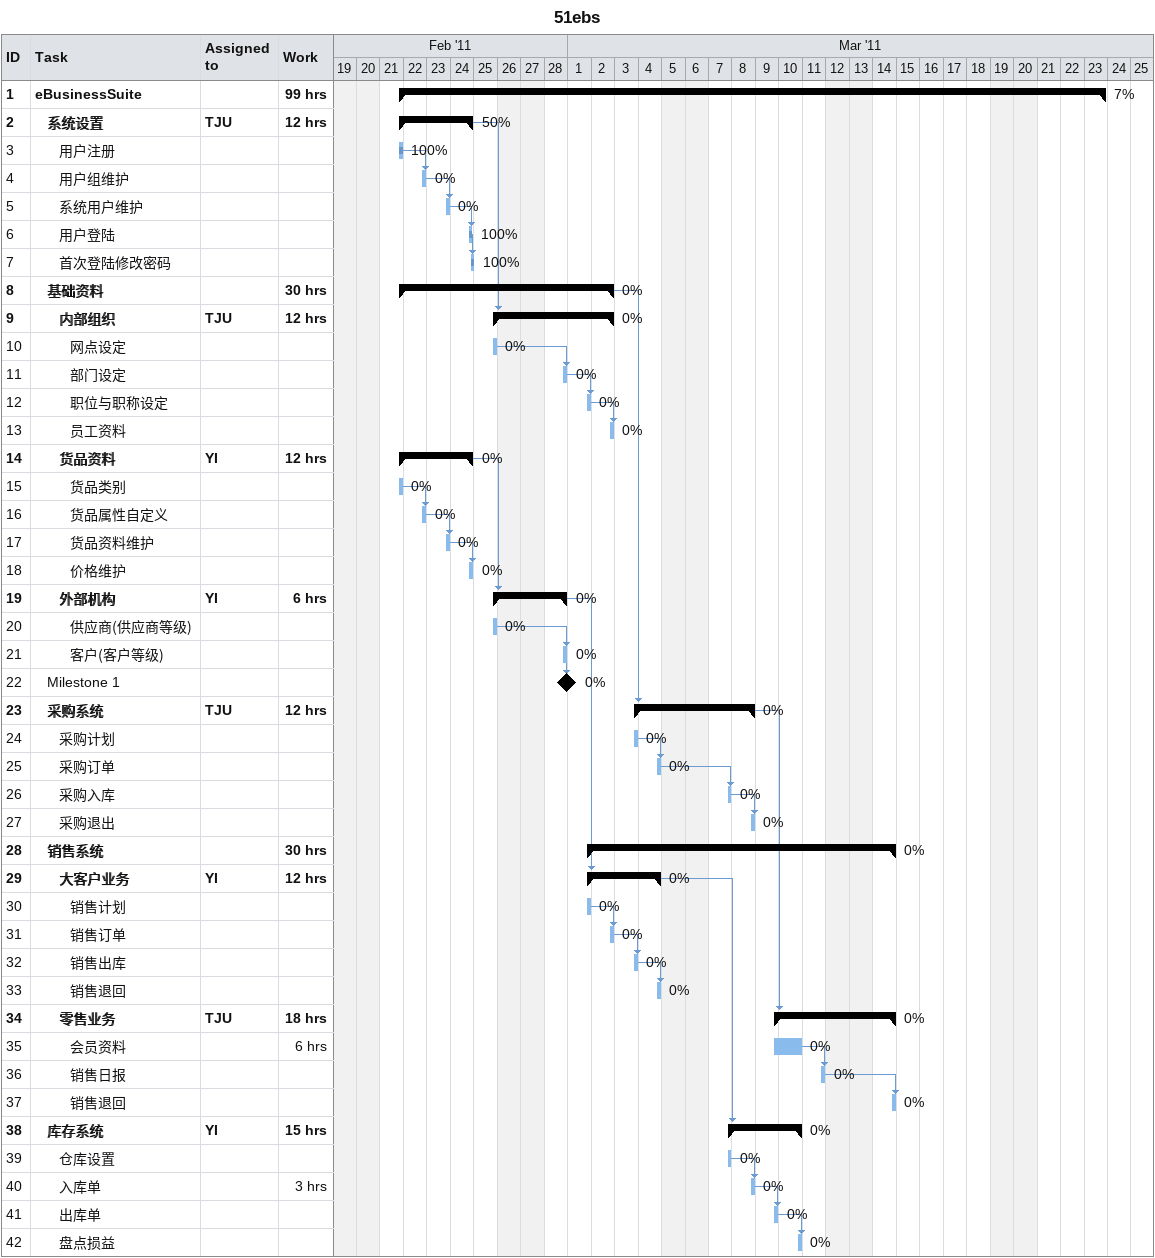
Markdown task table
51ebs

| ID | Level | Task | Start | Finish | Predecessors | Resources | % complete | Work (h) |
|---|---|---|---|---|---|---|---|---|
| 1 | 1 | **eBusinessSuite** | 2011-02-21 | 2011-03-23 |  |  | 7 | 99 |
| 2 | 2 | **系统设置** | 2011-02-21 | 2011-02-24 |  | TJU | 50 | 12 |
| 3 | 3 | 用户注册 | 2011-02-21 | 2011-02-21 |  |  | 100 |  |
| 4 | 3 | 用户组维护 | 2011-02-22 | 2011-02-22 | 3 |  | 0 |  |
| 5 | 3 | 系统用户维护 | 2011-02-23 | 2011-02-23 | 4 |  | 0 |  |
| 6 | 3 | 用户登陆 | 2011-02-24 | 2011-02-24 | 5 |  | 100 |  |
| 7 | 3 | 首次登陆修改密码 | 2011-02-24 | 2011-02-24 | 6 |  | 100 |  |
| 8 | 2 | **基础资料** | 2011-02-21 | 2011-03-02 |  |  | 0 | 30 |
| 9 | 3 | **内部组织** | 2011-02-25 | 2011-03-02 | 2 | TJU | 0 | 12 |
| 10 | 4 | 网点设定 | 2011-02-25 | 2011-02-25 |  |  | 0 |  |
| 11 | 4 | 部门设定 | 2011-02-28 | 2011-02-28 | 10 |  | 0 |  |
| 12 | 4 | 职位与职称设定 | 2011-03-01 | 2011-03-01 | 11 |  | 0 |  |
| 13 | 4 | 员工资料 | 2011-03-02 | 2011-03-02 | 12 |  | 0 |  |
| 14 | 3 | **货品资料** | 2011-02-21 | 2011-02-24 |  | YI | 0 | 12 |
| 15 | 4 | 货品类别 | 2011-02-21 | 2011-02-21 |  |  | 0 |  |
| 16 | 4 | 货品属性自定义 | 2011-02-22 | 2011-02-22 | 15 |  | 0 |  |
| 17 | 4 | 货品资料维护 | 2011-02-23 | 2011-02-23 | 16 |  | 0 |  |
| 18 | 4 | 价格维护 | 2011-02-24 | 2011-02-24 | 17 |  | 0 |  |
| 19 | 3 | **外部机构** | 2011-02-25 | 2011-02-28 | 14 | YI | 0 | 6 |
| 20 | 4 | 供应商(供应商等级) | 2011-02-25 | 2011-02-25 |  |  | 0 |  |
| 21 | 4 | 客户(客户等级) | 2011-02-28 | 2011-02-28 | 20 |  | 0 |  |
| 22 | 2 | Milestone 1 (milestone) | 2011-02-28 | 2011-02-28 | 21 |  | 0 |  |
| 23 | 2 | **采购系统** | 2011-03-03 | 2011-03-08 | 8 | TJU | 0 | 12 |
| 24 | 3 | 采购计划 | 2011-03-03 | 2011-03-03 |  |  | 0 |  |
| 25 | 3 | 采购订单 | 2011-03-04 | 2011-03-04 | 24 |  | 0 |  |
| 26 | 3 | 采购入库 | 2011-03-07 | 2011-03-07 | 25 |  | 0 |  |
| 27 | 3 | 采购退出 | 2011-03-08 | 2011-03-08 | 26 |  | 0 |  |
| 28 | 2 | **销售系统** | 2011-03-01 | 2011-03-14 |  |  | 0 | 30 |
| 29 | 3 | **大客户业务** | 2011-03-01 | 2011-03-04 | 19 | YI | 0 | 12 |
| 30 | 4 | 销售计划 | 2011-03-01 | 2011-03-01 |  |  | 0 |  |
| 31 | 4 | 销售订单 | 2011-03-02 | 2011-03-02 | 30 |  | 0 |  |
| 32 | 4 | 销售出库 | 2011-03-03 | 2011-03-03 | 31 |  | 0 |  |
| 33 | 4 | 销售退回 | 2011-03-04 | 2011-03-04 | 32 |  | 0 |  |
| 34 | 3 | **零售业务** | 2011-03-09 | 2011-03-14 | 23 | TJU | 0 | 18 |
| 35 | 4 | 会员资料 | 2011-03-09 | 2011-03-10 |  |  | 0 | 6 |
| 36 | 4 | 销售日报 | 2011-03-11 | 2011-03-11 | 35 |  | 0 |  |
| 37 | 4 | 销售退回 | 2011-03-14 | 2011-03-14 | 36 |  | 0 |  |
| 38 | 2 | **库存系统** | 2011-03-07 | 2011-03-10 | 29 | YI | 0 | 15 |
| 39 | 3 | 仓库设置 | 2011-03-07 | 2011-03-07 |  |  | 0 |  |
| 40 | 3 | 入库单 | 2011-03-08 | 2011-03-08 | 39 |  | 0 | 3 |
| 41 | 3 | 出库单 | 2011-03-09 | 2011-03-09 | 40 |  | 0 |  |
| 42 | 3 | 盘点损益 | 2011-03-10 | 2011-03-10 | 41 |  | 0 |  |
